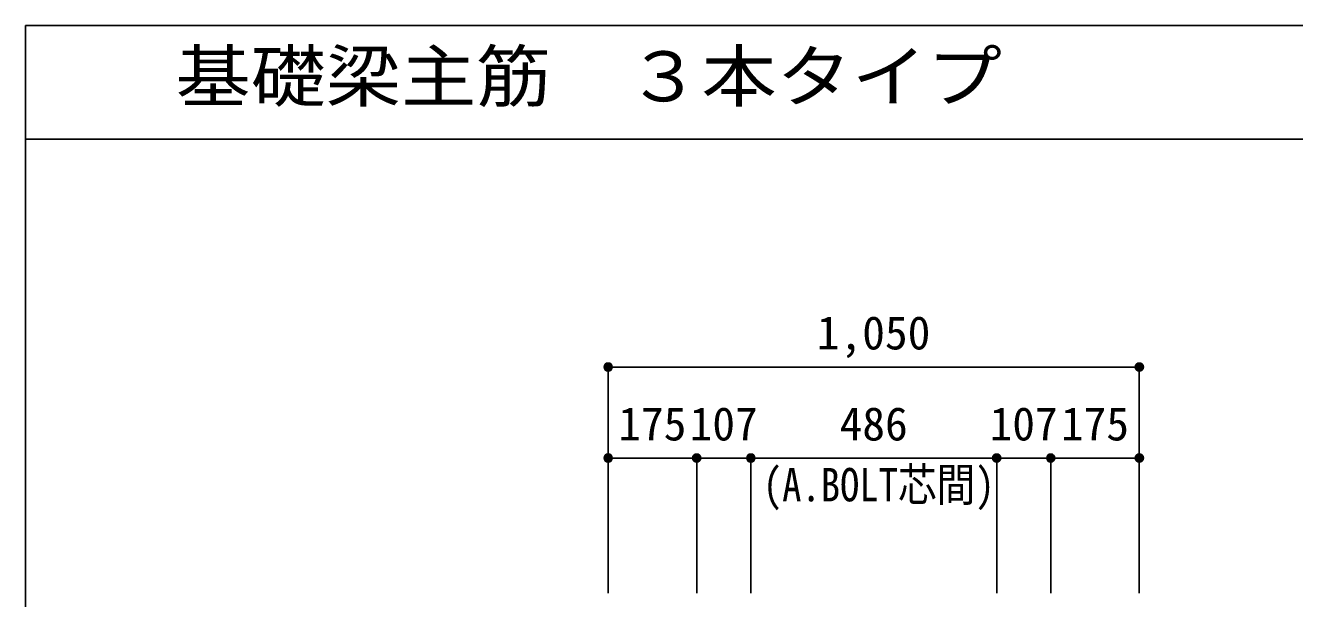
# Model space of a CAD drawing. Units: millimetres at full size, sheet at 1:30. Extents: x -5973 to 5954, y -4195 to 4201.
# Drawn here: x -5973 to -3464, y 3067 to 4201 of the extents above; entities that cross this region are included whole.
import ezdxf
from ezdxf.enums import TextEntityAlignment as Align

# ---------------------------------------------------------------- set-up
doc = ezdxf.new("R2010")
doc.units = ezdxf.units.MM
doc.header["$LTSCALE"] = 30
doc.header["$PDMODE"] = 32
doc.header["$PDSIZE"] = 15
for name, color, linetype in [('0-7', 4, 'Continuous'), ('0-D', 4, 'Continuous'), ('6-7_文字', 7, 'Continuous'), ('F-0_枠', 6, 'Continuous')]:
    doc.layers.add(name, color=color, linetype=linetype)
doc.styles.add('ＭＳ ゴシック', font='')
doc.styles.get('ＭＳ ゴシック').set_extended_font_data('MS Gothic')

msp = doc.modelspace()

# ---------------------------------------------------------------- linework, layer by layer
at = {"layer": '0-D'}
for p, q in [((-4820.8, 3525.34), (-4820.8, 3345.34)), ((-4820.8, 3525.34), (-3770.8, 3525.34)), ((-4820.8, 3525.34), (-4820.8, 3345.34)), ((-3770.8, 3525.34), (-3770.8, 3345.34)), ((-4820.8, 3345.34), (-4820.8, 3078.3)), ((-4820.8, 3345.34), (-4645.8, 3345.34)), ((-4820.8, 3345.34), (-4820.8, 3078.3)), ((-4645.8, 3345.34), (-4645.8, 3078.3)), ((-4645.8, 3345.34), (-4538.8, 3345.34)), ((-4538.8, 3345.34), (-4538.8, 3078.3)), ((-4538.8, 3345.34), (-4052.8, 3345.34)), ((-4052.8, 3345.34), (-4052.8, 3078.3)), ((-4052.8, 3345.34), (-3945.8, 3345.34)), ((-3945.8, 3345.34), (-3945.8, 3078.3)), ((-3945.8, 3345.34), (-3770.8, 3345.34)), ((-3770.8, 3345.34), (-3770.8, 3078.3))]:
    msp.add_line(p, q, dxfattribs=at)
for centre, radius in [((-4820.8, 3525.34), 8), ((-4820.8, 3525.34), 7.2), ((-4820.8, 3525.34), 6.4), ((-4820.8, 3525.34), 5.6), ((-4820.8, 3525.34), 4.8), ((-4820.8, 3525.34), 4), ((-4820.8, 3525.34), 3.2), ((-4820.8, 3525.34), 2.4), ((-4820.8, 3525.34), 1.6), ((-4820.8, 3525.34), 0.8), ((-3770.8, 3525.34), 8), ((-3770.8, 3525.34), 7.2), ((-3770.8, 3525.34), 6.4), ((-3770.8, 3525.34), 5.6), ((-3770.8, 3525.34), 4.8), ((-3770.8, 3525.34), 4), ((-3770.8, 3525.34), 3.2), ((-3770.8, 3525.34), 2.4), ((-3770.8, 3525.34), 1.6), ((-3770.8, 3525.34), 0.8), ((-4820.8, 3345.34), 8), ((-4820.8, 3345.34), 7.2), ((-4820.8, 3345.34), 6.4), ((-4820.8, 3345.34), 5.6), ((-4820.8, 3345.34), 4.8), ((-4820.8, 3345.34), 4), ((-4820.8, 3345.34), 3.2), ((-4820.8, 3345.34), 2.4), ((-4820.8, 3345.34), 1.6), ((-4820.8, 3345.34), 0.8), ((-4645.8, 3345.34), 8), ((-4645.8, 3345.34), 7.2), ((-4645.8, 3345.34), 6.4), ((-4645.8, 3345.34), 5.6), ((-4645.8, 3345.34), 4.8), ((-4645.8, 3345.34), 4), ((-4645.8, 3345.34), 3.2), ((-4645.8, 3345.34), 2.4), ((-4645.8, 3345.34), 1.6), ((-4645.8, 3345.34), 0.8), ((-4538.8, 3345.34), 8), ((-4538.8, 3345.34), 7.2), ((-4538.8, 3345.34), 6.4), ((-4538.8, 3345.34), 5.6), ((-4538.8, 3345.34), 4.8), ((-4538.8, 3345.34), 4), ((-4538.8, 3345.34), 3.2), ((-4538.8, 3345.34), 2.4), ((-4538.8, 3345.34), 1.6), ((-4538.8, 3345.34), 0.8), ((-4052.8, 3345.34), 8), ((-4052.8, 3345.34), 7.2), ((-4052.8, 3345.34), 6.4), ((-4052.8, 3345.34), 5.6), ((-4052.8, 3345.34), 4.8), ((-4052.8, 3345.34), 4), ((-4052.8, 3345.34), 3.2), ((-4052.8, 3345.34), 2.4), ((-4052.8, 3345.34), 1.6), ((-4052.8, 3345.34), 0.8), ((-3945.8, 3345.34), 8), ((-3945.8, 3345.34), 7.2), ((-3945.8, 3345.34), 6.4), ((-3945.8, 3345.34), 5.6), ((-3945.8, 3345.34), 4.8), ((-3945.8, 3345.34), 4), ((-3945.8, 3345.34), 3.2), ((-3945.8, 3345.34), 2.4), ((-3945.8, 3345.34), 1.6), ((-3945.8, 3345.34), 0.8), ((-3770.8, 3345.34), 8), ((-3770.8, 3345.34), 7.2), ((-3770.8, 3345.34), 6.4), ((-3770.8, 3345.34), 5.6), ((-3770.8, 3345.34), 4.8), ((-3770.8, 3345.34), 4), ((-3770.8, 3345.34), 3.2), ((-3770.8, 3345.34), 2.4), ((-3770.8, 3345.34), 1.6), ((-3770.8, 3345.34), 0.8)]:
    msp.add_circle(centre, radius, dxfattribs=at)
at = {"layer": '0-D', "color": 7}
for p in [(-4820.8, 3525.34), (-3770.8, 3525.34), (-4820.8, 3345.34), (-4645.8, 3345.34), (-4538.8, 3345.34), (-4052.8, 3345.34), (-3945.8, 3345.34), (-3770.8, 3345.34)]:
    msp.add_point(p, dxfattribs=at)
at = {"layer": 'F-0_枠'}
for q in [(5954.1, 4201.15), (-5972.88, -4195.24)]:
    msp.add_line((-5972.88, 4201.15), q, dxfattribs=at)
at = {"layer": 'F-0_枠', "color": 2}
msp.add_line((-5972.88, 3976.15), (3723.6, 3976.15), dxfattribs=at)

# ---------------------------------------------------------------- texts
at = {"layer": '0-7', "style": 'ＭＳ ゴシック', "width": 0.85}
msp.add_text('(A.BOLT芯間)', height=65.98, dxfattribs=at).set_placement((-4515.01, 3239.92), align=Align.BOTTOM_LEFT)
at = {"layer": '0-D', "style": 'ＭＳ ゴシック'}
for s, p in [('1,050', (-4408.3, 3540.34)), ('175', (-4800.8, 3360.34)), ('107', (-4659.8, 3360.34)), ('486', (-4363.3, 3360.34)), ('107', (-4066.8, 3360.34)), ('175', (-3925.8, 3360.34))]:
    msp.add_text(s, height=65.98, dxfattribs=at).set_placement(p, align=Align.BOTTOM_LEFT)
at = {"layer": '6-7_文字', "color": 2, "style": 'ＭＳ ゴシック', "width": 1.1}
msp.add_text('\u3000\u3000基礎梁主筋\u3000３本タイプ', height=98.97, dxfattribs=at).set_placement((-5972.88, 4021.15), align=Align.BOTTOM_LEFT)

doc.saveas('drawing.dxf')
